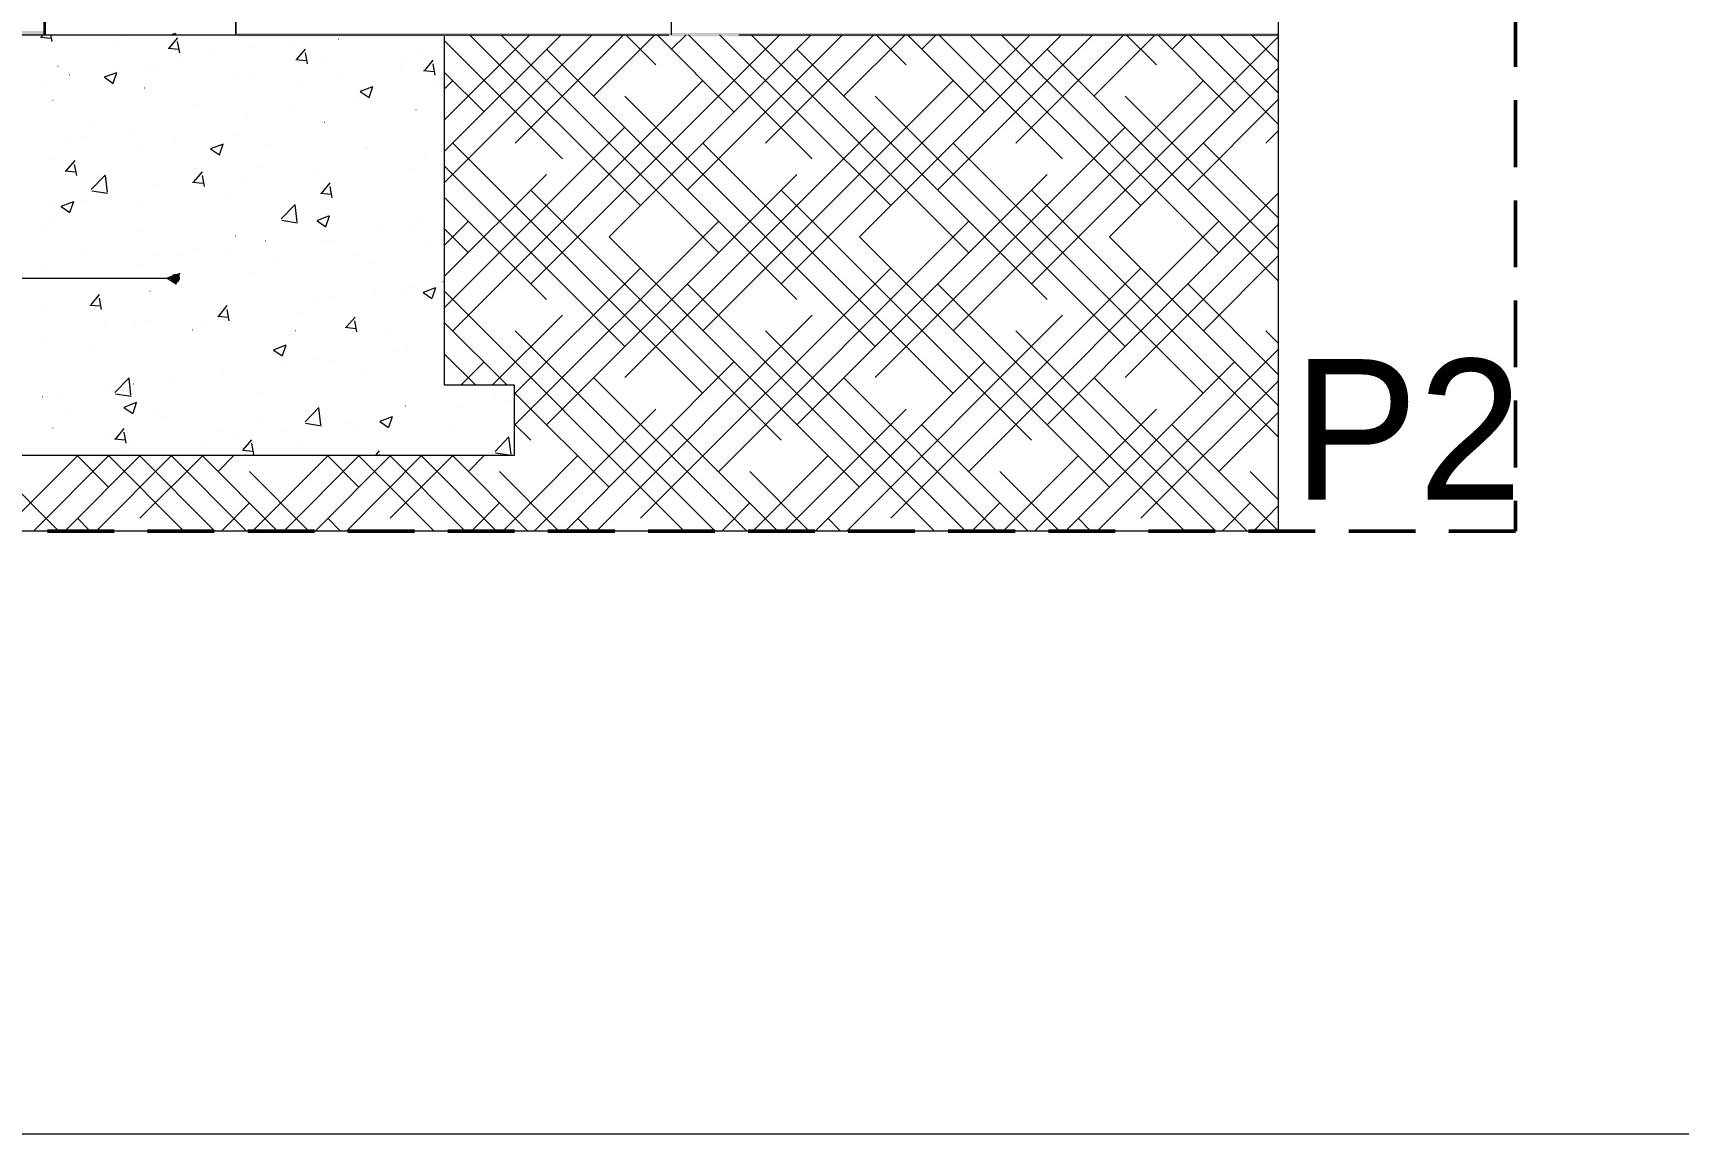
# Paper-space layout 'F02.1_POR CONST' of a CAD drawing. Extents: x -24.6 to 14.9, y -8.7 to 21.
# Drawn here: x -12.68 to -4.85, y -8.71 to -3.48 of the extents above; entities that cross this region are included whole.
import ezdxf
from ezdxf.xclip import XClip

# ---------------------------------------------------------------- set-up
doc = ezdxf.new("R2010")
doc.units = 0
doc.header["$MEASUREMENT"] = 0
doc.header["$XCLIPFRAME"] = 2
doc.linetypes.add('DASHED2', pattern=[9.525, 6.35, -3.175])
for name, color, linetype in [('.a construir', 1, 'Continuous'), ('Anotação - Geral', 7, 'Continuous'), ('para ar_90_muro', 7, 'Continuous')]:
    doc.layers.add(name, color=color, linetype=linetype)
doc.layers.add('.folha', color=7, linetype='Continuous', lineweight=9)
doc.styles.add('creativespace', font='GOTHIC.TTF')

# ---------------------------------------------------------------- blocks, each defined once
blk = doc.blocks.new('Viewport35')
at = {"layer": 'para ar_90_muro', "linetype": 'Continuous', "lineweight": 0}
for points in [[(8.18841, 5.83548), (8.18841, 5.83571), (8.17743, 5.83571), (8.17743, 5.81209), (8.17766, 5.81209), (8.17766, 5.83548)], [(8.20137, 5.83556), (8.20137, 5.83533), (8.27154, 5.83533), (8.27154, 5.83556)], [(8.19688, 5.81907), (8.1975, 5.81896), (8.19724, 5.81932)], [(8.19688, 5.81907), (8.19724, 5.81932), (8.19695, 5.81922)], [(8.19699, 5.81877), (8.19688, 5.81907), (8.19688, 5.81892)], [(8.1975, 5.81896), (8.19688, 5.81907), (8.19714, 5.81871)], [(8.19714, 5.81871), (8.19688, 5.81907), (8.19699, 5.81877)], [(8.19695, 5.81922), (8.19724, 5.81932), (8.19709, 5.81932)], [(8.1975, 5.81896), (8.19714, 5.81871), (8.19743, 5.81882)], [(8.19724, 5.81932), (8.1975, 5.81896), (8.19739, 5.81926)], [(8.19739, 5.81926), (8.1975, 5.81896), (8.1975, 5.81911)], [(8.19743, 5.81882), (8.19714, 5.81871), (8.19728, 5.81871)]]:
    blk.add_hatch(color=0, dxfattribs=at).paths.add_polyline_path(points)
at = {"layer": 'para ar_90_muro', "color": 0, "linetype": 'Continuous', "lineweight": 0}
for p, q in [((8.18833, 5.85704), (8.18833, 5.83545)), ((8.18833, 5.85704), (8.18833, 5.83545)), ((8.20128, 5.84841), (8.20128, 5.83545)), ((8.23062, 5.83914), (8.23062, 5.83545)), ((8.1969, 5.83545), (8.1972, 5.83556)), ((8.1972, 5.83545), (8.19722, 5.83554)), ((8.17762, 5.83545), (8.18841, 5.83545)), ((8.1881, 5.83528), (8.18882, 5.83522)), ((8.18818, 5.83531), (8.18829, 5.83545)), ((8.18841, 5.83545), (8.20137, 5.83545)), ((8.18888, 5.83499), (8.1888, 5.83545)), ((8.18909, 5.83503), (8.18909, 5.83503)), ((8.19318, 5.83467), (8.19318, 5.83467)), ((8.19358, 5.83548), (8.19358, 5.83548)), ((8.19671, 5.83454), (8.19743, 5.83448)), ((8.19678, 5.83454), (8.19737, 5.83524)), ((8.1975, 5.83423), (8.19735, 5.83499)), ((8.19957, 5.8344), (8.19957, 5.8344)), ((8.20137, 5.83545), (8.23045, 5.83545)), ((8.20253, 5.83459), (8.20254, 5.83459)), ((8.20518, 5.83476), (8.20518, 5.83476)), ((8.20539, 5.8338), (8.20596, 5.83448)), ((8.20818, 5.83516), (8.20819, 5.83516)), ((8.21356, 5.8344), (8.21356, 5.8344)), ((8.21534, 5.82972), (8.22108, 5.83545)), ((8.21534, 5.8276), (8.22319, 5.83545)), ((8.21534, 5.82548), (8.22529, 5.83545)), ((8.21534, 5.83503), (8.22328, 5.82709)), ((8.21703, 5.83545), (8.22855, 5.82394)), ((8.21913, 5.83545), (8.23382, 5.82076)), ((8.2201, 5.82815), (8.2274, 5.83545)), ((8.22116, 5.81867), (8.23795, 5.83545)), ((8.22222, 5.83448), (8.23909, 5.81761)), ((8.22537, 5.83131), (8.22952, 5.83545)), ((8.22643, 5.82182), (8.24006, 5.83545)), ((8.22757, 5.83545), (8.22958, 5.83342)), ((8.22967, 5.83545), (8.23485, 5.83025)), ((8.23064, 5.83448), (8.23162, 5.83545)), ((8.2317, 5.82498), (8.24216, 5.83545)), ((8.23179, 5.83545), (8.24013, 5.82709)), ((8.23388, 5.83545), (8.24542, 5.82394)), ((8.23517, 5.83545), (8.27154, 5.83545)), ((8.236, 5.83545), (8.25069, 5.82076)), ((8.23697, 5.82815), (8.24427, 5.83545)), ((8.23803, 5.81867), (8.25482, 5.83545)), ((8.23909, 5.83448), (8.25596, 5.81761)), ((8.24224, 5.83131), (8.24639, 5.83545)), ((8.2433, 5.82182), (8.25693, 5.83545)), ((8.24444, 5.83545), (8.24645, 5.83342)), ((8.24654, 5.83545), (8.25173, 5.83025)), ((8.24751, 5.83448), (8.24849, 5.83545)), ((8.24857, 5.82498), (8.25903, 5.83545)), ((8.24866, 5.83545), (8.257, 5.82709)), ((8.25075, 5.83545), (8.26227, 5.82394)), ((8.25287, 5.83545), (8.26754, 5.82076)), ((8.25384, 5.82815), (8.26114, 5.83545)), ((8.2549, 5.81867), (8.27154, 5.83531)), ((8.25596, 5.83448), (8.27154, 5.81887)), ((8.25911, 5.83131), (8.26324, 5.83545)), ((8.26129, 5.83545), (8.26332, 5.83342)), ((8.26341, 5.83545), (8.2686, 5.83025)), ((8.26438, 5.83448), (8.26536, 5.83545)), ((8.26553, 5.83545), (8.27154, 5.82942)), ((8.26762, 5.83545), (8.27154, 5.83153)), ((8.26974, 5.83545), (8.27154, 5.83365)), ((8.18928, 5.83332), (8.18929, 5.83332)), ((8.19553, 5.83338), (8.19553, 5.83338)), ((8.1976, 5.83376), (8.1976, 5.83376)), ((8.20531, 5.83378), (8.20603, 5.83372)), ((8.20611, 5.83349), (8.20596, 5.83423)), ((8.20598, 5.83412), (8.20599, 5.83412)), ((8.2074, 5.83355), (8.2074, 5.83355)), ((8.2124, 5.83385), (8.2124, 5.83385)), ((8.21401, 5.83304), (8.21458, 5.83374)), ((8.2147, 5.83272), (8.21458, 5.83349)), ((8.18852, 5.83219), (8.18852, 5.83219)), ((8.19004, 5.83277), (8.19005, 5.83277)), ((8.19242, 5.8326), (8.19326, 5.83291)), ((8.19242, 5.83258), (8.19301, 5.83217)), ((8.19301, 5.83219), (8.19326, 5.83291)), ((8.19305, 5.83317), (8.19305, 5.83317)), ((8.1957, 5.83306), (8.1957, 5.83306)), ((8.20118, 5.83266), (8.20118, 5.83266)), ((8.20211, 5.83279), (8.20211, 5.83279)), ((8.2085, 5.83251), (8.2085, 5.83251)), ((8.2124, 5.83315), (8.2124, 5.83315)), ((8.21392, 5.83304), (8.21464, 5.83298)), ((8.21492, 5.83224), (8.21492, 5.83224)), ((8.21534, 5.83291), (8.21801, 5.83025)), ((8.21534, 5.83181), (8.21589, 5.83236)), ((8.21589, 5.81549), (8.23276, 5.83236)), ((8.23276, 5.81549), (8.24963, 5.83236)), ((8.24963, 5.81549), (8.2665, 5.83236)), ((8.26017, 5.82182), (8.27154, 5.8332)), ((8.1951, 5.83188), (8.19511, 5.83188)), ((8.20541, 5.83196), (8.20541, 5.83196)), ((8.20965, 5.83162), (8.21026, 5.83122)), ((8.20967, 5.83164), (8.21051, 5.83196)), ((8.21026, 5.83122), (8.21051, 5.83196)), ((8.22749, 5.83131), (8.24436, 5.81443)), ((8.24436, 5.83131), (8.26123, 5.81443)), ((8.26123, 5.83131), (8.27154, 5.82099)), ((8.26544, 5.82498), (8.27154, 5.83108)), ((8.18894, 5.83103), (8.18895, 5.83103)), ((8.19841, 5.83075), (8.19841, 5.83075)), ((8.20203, 5.83001), (8.20203, 5.83001)), ((8.20503, 5.83042), (8.20503, 5.83042)), ((8.20956, 5.83101), (8.20956, 5.83101)), ((8.21341, 5.83039), (8.21342, 5.83039)), ((8.1914, 5.82955), (8.1914, 5.82955)), ((8.19445, 5.82902), (8.19445, 5.82902)), ((8.20725, 5.82955), (8.20726, 5.82955)), ((8.21534, 5.81706), (8.22749, 5.82921)), ((8.22749, 5.81234), (8.24436, 5.82921)), ((8.24436, 5.81234), (8.26123, 5.82921)), ((8.27071, 5.82815), (8.27154, 5.82898)), ((8.1899, 5.82843), (8.1899, 5.82843)), ((8.19079, 5.82857), (8.19079, 5.82857)), ((8.19496, 5.8279), (8.19496, 5.8279)), ((8.19718, 5.8283), (8.19718, 5.8283)), ((8.19957, 5.82775), (8.20016, 5.82735)), ((8.19959, 5.82777), (8.20044, 5.82809)), ((8.20018, 5.82735), (8.20042, 5.82809)), ((8.20103, 5.82866), (8.20103, 5.82866)), ((8.20359, 5.82802), (8.20359, 5.82802)), ((8.20998, 5.82775), (8.20999, 5.82775)), ((8.21001, 5.82775), (8.21001, 5.82775)), ((8.21589, 5.82815), (8.23276, 5.81128)), ((8.23276, 5.82815), (8.24963, 5.81128)), ((8.24963, 5.82815), (8.2665, 5.81128)), ((8.2665, 5.82815), (8.27154, 5.82311)), ((8.1888, 5.82705), (8.1888, 5.82705)), ((8.18983, 5.82627), (8.19043, 5.82697)), ((8.19055, 5.82597), (8.1904, 5.82671)), ((8.21398, 5.82728), (8.21399, 5.82728)), ((8.18977, 5.82627), (8.19049, 5.8262)), ((8.19153, 5.82502), (8.19246, 5.82599)), ((8.19261, 5.82483), (8.19248, 5.82597)), ((8.19836, 5.82551), (8.19908, 5.82544)), ((8.19845, 5.82553), (8.19902, 5.8262)), ((8.19917, 5.82521), (8.19902, 5.82595)), ((8.20188, 5.82567), (8.20188, 5.82567)), ((8.20298, 5.82654), (8.20298, 5.82654)), ((8.20641, 5.82629), (8.20641, 5.82629)), ((8.20711, 5.82557), (8.20711, 5.82557)), ((8.21326, 5.82642), (8.21327, 5.82642)), ((8.21534, 5.82658), (8.22749, 5.81443)), ((8.21534, 5.81918), (8.22222, 5.82603)), ((8.22222, 5.80916), (8.23909, 5.82603)), ((8.23909, 5.80916), (8.25596, 5.82603)), ((8.19157, 5.82493), (8.19263, 5.82476)), ((8.19599, 5.82536), (8.196, 5.82536)), ((8.19887, 5.82529), (8.19887, 5.82529)), ((8.20088, 5.82466), (8.20088, 5.82466)), ((8.20698, 5.82476), (8.2077, 5.8247)), ((8.20706, 5.82476), (8.20763, 5.82546)), ((8.20776, 5.82445), (8.20763, 5.82521)), ((8.21534, 5.82447), (8.22222, 5.81761)), ((8.22116, 5.82498), (8.23803, 5.80813)), ((8.23803, 5.82498), (8.2549, 5.80813)), ((8.2549, 5.82498), (8.27169, 5.80819)), ((8.25596, 5.80916), (8.27154, 5.82477)), ((8.18899, 5.82415), (8.18899, 5.82415)), ((8.18949, 5.8239), (8.19034, 5.82421)), ((8.18949, 5.82388), (8.19009, 5.82347)), ((8.19009, 5.82349), (8.19034, 5.82421)), ((8.19129, 5.8243), (8.1913, 5.8243)), ((8.19481, 5.8239), (8.19481, 5.8239)), ((8.20433, 5.82303), (8.20528, 5.824)), ((8.20541, 5.82284), (8.20528, 5.82398)), ((8.18844, 5.82244), (8.18844, 5.82244)), ((8.18865, 5.82305), (8.18865, 5.82305)), ((8.20437, 5.82294), (8.20543, 5.82277)), ((8.20675, 5.82292), (8.20759, 5.82326)), ((8.20675, 5.8229), (8.20734, 5.8225)), ((8.20734, 5.82252), (8.20759, 5.82324)), ((8.21083, 5.82254), (8.21083, 5.82254)), ((8.21314, 5.82241), (8.21314, 5.82241)), ((8.21384, 5.82294), (8.21384, 5.82294)), ((8.21534, 5.82127), (8.21695, 5.82288)), ((8.21534, 5.82237), (8.21695, 5.82076)), ((8.22006, 5.80914), (8.23382, 5.82288)), ((8.23382, 5.80601), (8.25069, 5.82288)), ((8.25069, 5.80601), (8.26754, 5.82288)), ((8.26123, 5.81234), (8.27154, 5.82265)), ((8.19485, 5.82216), (8.19485, 5.82216)), ((8.20126, 5.82189), (8.20127, 5.82189)), ((8.20325, 5.82155), (8.20326, 5.82155)), ((8.20696, 5.82157), (8.20696, 5.82157)), ((8.20766, 5.82161), (8.20766, 5.82161)), ((8.21407, 5.82136), (8.21407, 5.82136)), ((8.22643, 5.82182), (8.2433, 5.80495)), ((8.2433, 5.82182), (8.26017, 5.80495)), ((8.26017, 5.82182), (8.27154, 5.81045)), ((8.19098, 5.82083), (8.19098, 5.82083)), ((8.1957, 5.82055), (8.1957, 5.82055)), ((8.19739, 5.82055), (8.19739, 5.82055)), ((8.1987, 5.82095), (8.1987, 5.82095)), ((8.20073, 5.82066), (8.20074, 5.82066)), ((8.20378, 5.82028), (8.20378, 5.82028)), ((8.2095, 5.82059), (8.2095, 5.82059)), ((8.2102, 5.82), (8.2102, 5.82)), ((8.2665, 5.81549), (8.27154, 5.82054)), ((8.19718, 5.81901), (8.10468, 5.81901)), ((8.18812, 5.81956), (8.18812, 5.81956)), ((8.1885, 5.81905), (8.1885, 5.81905)), ((8.19468, 5.8199), (8.19468, 5.8199)), ((8.19665, 5.81905), (8.19724, 5.81865)), ((8.19667, 5.81907), (8.19752, 5.81939)), ((8.19726, 5.81865), (8.1975, 5.81939)), ((8.20249, 5.81939), (8.20249, 5.81939)), ((8.22006, 5.81124), (8.22855, 5.81971)), ((8.22855, 5.80286), (8.24542, 5.81971)), ((8.24542, 5.80286), (8.26227, 5.81971)), ((8.19151, 5.81725), (8.19208, 5.81793)), ((8.19548, 5.81818), (8.19549, 5.81818)), ((8.20768, 5.81782), (8.20768, 5.81782)), ((8.21068, 5.8182), (8.21068, 5.8182)), ((8.21238, 5.81795), (8.21238, 5.81795)), ((8.21299, 5.81841), (8.21299, 5.81841)), ((8.2139, 5.81808), (8.21449, 5.81767)), ((8.21392, 5.8181), (8.21475, 5.81841)), ((8.21451, 5.81769), (8.21475, 5.81841)), ((8.21523, 5.81882), (8.21524, 5.81882)), ((8.21534, 5.81816), (8.23148, 5.80202)), ((8.2317, 5.81867), (8.24835, 5.80202)), ((8.24857, 5.81867), (8.26522, 5.80202)), ((8.26544, 5.81867), (8.27154, 5.81256)), ((8.1885, 5.817), (8.1885, 5.817)), ((8.19142, 5.81723), (8.19214, 5.81717)), ((8.19222, 5.81693), (8.19208, 5.81769)), ((8.2001, 5.81681), (8.2001, 5.81681)), ((8.20012, 5.81649), (8.20069, 5.81719)), ((8.20059, 5.81668), (8.20059, 5.81668)), ((8.20082, 5.81617), (8.20069, 5.81693)), ((8.20537, 5.81676), (8.20537, 5.81676)), ((8.20683, 5.81757), (8.20683, 5.81757)), ((8.19246, 5.81606), (8.19246, 5.81606)), ((8.19254, 5.81583), (8.19254, 5.81583)), ((8.19453, 5.8159), (8.19453, 5.8159)), ((8.19555, 5.81621), (8.19555, 5.81621)), ((8.19836, 5.81556), (8.19837, 5.81556)), ((8.19887, 5.81579), (8.19887, 5.81579)), ((8.20004, 5.81649), (8.20076, 5.81642)), ((8.20865, 5.81573), (8.20937, 5.81566)), ((8.20871, 5.81575), (8.20931, 5.81642)), ((8.20943, 5.81543), (8.20929, 5.81617)), ((8.21534, 5.81604), (8.21957, 5.81183)), ((8.21854, 5.81183), (8.22328, 5.81655)), ((8.22561, 5.80202), (8.24013, 5.81655)), ((8.24247, 5.80202), (8.257, 5.81655)), ((8.18837, 5.81505), (8.18837, 5.81505)), ((8.20382, 5.81422), (8.20467, 5.81456)), ((8.20442, 5.81382), (8.20467, 5.81454)), ((8.20528, 5.81551), (8.20529, 5.81551)), ((8.21168, 5.81524), (8.21168, 5.81524)), ((8.21284, 5.81441), (8.21284, 5.81441)), ((8.2201, 5.81549), (8.23357, 5.80202)), ((8.23697, 5.81549), (8.25044, 5.80202)), ((8.25384, 5.81549), (8.26731, 5.80202)), ((8.27071, 5.81549), (8.27154, 5.81466)), ((8.19138, 5.81435), (8.19138, 5.81435)), ((8.20382, 5.8142), (8.20442, 5.8138)), ((8.20668, 5.81357), (8.20668, 5.81357)), ((8.20753, 5.81348), (8.20753, 5.81348)), ((8.21208, 5.81407), (8.21208, 5.81407)), ((8.21534, 5.81393), (8.21746, 5.81183)), ((8.21644, 5.81183), (8.21801, 5.8134)), ((8.22349, 5.80202), (8.23485, 5.8134)), ((8.24035, 5.80202), (8.25173, 5.8134)), ((8.25722, 5.80202), (8.2686, 5.8134)), ((8.25934, 5.80202), (8.27154, 5.81423)), ((8.19311, 5.81134), (8.19407, 5.81232)), ((8.19419, 5.81115), (8.19407, 5.8123)), ((8.20044, 5.81268), (8.20044, 5.81268)), ((8.20452, 5.81308), (8.20453, 5.81308)), ((8.20994, 5.81255), (8.20994, 5.81255)), ((8.22537, 5.81234), (8.23569, 5.80202)), ((8.24224, 5.81234), (8.25256, 5.80202)), ((8.25911, 5.81234), (8.26943, 5.80202)), ((8.18939, 5.81109), (8.18939, 5.81109)), ((8.19239, 5.81149), (8.1924, 5.81149)), ((8.19316, 5.81124), (8.19421, 5.81109)), ((8.19438, 5.81192), (8.19439, 5.81192)), ((8.19695, 5.81209), (8.19695, 5.81209)), ((8.20296, 5.81137), (8.20296, 5.81137)), ((8.21534, 5.81183), (8.21534, 5.81183)), ((8.21875, 5.8112), (8.21875, 5.8112)), ((8.22006, 5.81132), (8.22643, 5.80495)), ((8.26227, 5.80286), (8.27154, 5.81211)), ((8.18822, 5.81107), (8.18823, 5.81107)), ((8.19373, 5.81033), (8.19432, 5.80993)), ((8.19375, 5.81035), (8.1946, 5.81069)), ((8.19434, 5.80995), (8.19457, 5.81067)), ((8.19595, 5.81016), (8.19595, 5.81016)), ((8.20594, 5.80935), (8.20687, 5.81033)), ((8.207, 5.80916), (8.20687, 5.81031)), ((8.21269, 5.81043), (8.2127, 5.81043)), ((8.21648, 5.81033), (8.21648, 5.81033)), ((8.21949, 5.81073), (8.21949, 5.81073)), ((8.2214, 5.80202), (8.22958, 5.81022)), ((8.23826, 5.80202), (8.24645, 5.81022)), ((8.25513, 5.80202), (8.26332, 5.81022)), ((8.26754, 5.80601), (8.27154, 5.81)), ((8.18894, 5.80895), (8.18895, 5.80895)), ((8.19013, 5.80993), (8.19013, 5.80993)), ((8.19318, 5.80821), (8.19375, 5.80891)), ((8.19652, 5.80965), (8.19652, 5.80965)), ((8.20294, 5.8094), (8.20294, 5.8094)), ((8.20596, 5.80927), (8.20704, 5.8091)), ((8.20653, 5.80959), (8.20654, 5.80959)), ((8.2089, 5.80933), (8.20891, 5.80933)), ((8.20935, 5.80912), (8.20935, 5.80912)), ((8.21098, 5.80938), (8.21157, 5.80897)), ((8.211, 5.8094), (8.21183, 5.80971)), ((8.21159, 5.80899), (8.21183, 5.80971)), ((8.22006, 5.80921), (8.22116, 5.80813)), ((8.23064, 5.80916), (8.23779, 5.80202)), ((8.24751, 5.80916), (8.25466, 5.80202)), ((8.26438, 5.80916), (8.27154, 5.80202)), ((8.19265, 5.80832), (8.19265, 5.80832)), ((8.19309, 5.80821), (8.19381, 5.80815)), ((8.19388, 5.80792), (8.19375, 5.80866)), ((8.19424, 5.80792), (8.19424, 5.80792)), ((8.19906, 5.80804), (8.19906, 5.80804)), ((8.20029, 5.80868), (8.20029, 5.80868)), ((8.20137, 5.80834), (8.20137, 5.80834)), ((8.20177, 5.80747), (8.20236, 5.80815)), ((8.20249, 5.80715), (8.20234, 5.80792)), ((8.20437, 5.80874), (8.20438, 5.80874)), ((8.20548, 5.80777), (8.20548, 5.80777)), ((8.21576, 5.80885), (8.21576, 5.80885)), ((8.21875, 5.80736), (8.21968, 5.80834)), ((8.21983, 5.80717), (8.21968, 5.80832)), ((8.18555, 5.80202), (8.1906, 5.80707)), ((8.18765, 5.80202), (8.19273, 5.80711)), ((8.18976, 5.80202), (8.19485, 5.80711)), ((8.19055, 5.80711), (8.19269, 5.80495)), ((8.19187, 5.80202), (8.19695, 5.80711)), ((8.19267, 5.80711), (8.19774, 5.80202)), ((8.19379, 5.80734), (8.19379, 5.80734)), ((8.19476, 5.80711), (8.19984, 5.80202)), ((8.19481, 5.80286), (8.19906, 5.80711)), ((8.19688, 5.80711), (8.20196, 5.80202)), ((8.19898, 5.80711), (8.20406, 5.80202)), ((8.20008, 5.80601), (8.20116, 5.80711)), ((8.20171, 5.80745), (8.20243, 5.80739)), ((8.20242, 5.80202), (8.20747, 5.80707)), ((8.20452, 5.80202), (8.2096, 5.80711)), ((8.20663, 5.80202), (8.21172, 5.80711)), ((8.20742, 5.80711), (8.20956, 5.80495)), ((8.20874, 5.80202), (8.21382, 5.80711)), ((8.20952, 5.80711), (8.21461, 5.80202)), ((8.2107, 5.80711), (8.21096, 5.80741)), ((8.21096, 5.80711), (8.21096, 5.80715)), ((8.21163, 5.80711), (8.21671, 5.80202)), ((8.21168, 5.80286), (8.21593, 5.80711)), ((8.21187, 5.80751), (8.21187, 5.80751)), ((8.21375, 5.80711), (8.21883, 5.80202)), ((8.21585, 5.80711), (8.22093, 5.80202)), ((8.21695, 5.80601), (8.21803, 5.80711)), ((8.21828, 5.80724), (8.21828, 5.80724)), ((8.2186, 5.8072), (8.2186, 5.8072)), ((8.21877, 5.80728), (8.21985, 5.80711)), ((8.21928, 5.80202), (8.22431, 5.80707)), ((8.23615, 5.80202), (8.24118, 5.80707)), ((8.25302, 5.80202), (8.25805, 5.80707)), ((8.18532, 5.80601), (8.18931, 5.80202)), ((8.20219, 5.80601), (8.20618, 5.80202)), ((8.21904, 5.80601), (8.22303, 5.80202)), ((8.23591, 5.80601), (8.2399, 5.80202)), ((8.25278, 5.80601), (8.25677, 5.80202)), ((8.26965, 5.80601), (8.27154, 5.80412)), ((8.20032, 5.80202), (8.20219, 5.80389)), ((8.21717, 5.80202), (8.21904, 5.80389)), ((8.23404, 5.80202), (8.23591, 5.80389)), ((8.25091, 5.80202), (8.25278, 5.80389)), ((8.26778, 5.80202), (8.26965, 5.80389)), ((8.26988, 5.80202), (8.27154, 5.80369)), ((8.1906, 5.80286), (8.19143, 5.80202)), ((8.20747, 5.80286), (8.2083, 5.80202)), ((8.22431, 5.80286), (8.22515, 5.80202)), ((8.24118, 5.80286), (8.24202, 5.80202)), ((8.25805, 5.80286), (8.25889, 5.80202))]:
    blk.add_line(p, q, dxfattribs=at)
for points in [[(8.18841, 5.83545), (8.18841, 5.85692), (8.18841, 5.83545)], [(8.18833, 5.83545), (8.20128, 5.83545), (8.20128, 5.84489), (8.20128, 5.83545), (8.20128, 5.85436)], [(8.20128, 5.83545), (8.20128, 5.84566), (8.27154, 5.84566)], [(8.17754, 5.83545), (8.17754, 5.81183), (8.17281, 5.81183), (8.17281, 5.80711), (8.22006, 5.80711), (8.22006, 5.81183), (8.21534, 5.81183), (8.21534, 5.83533)]]:
    blk.add_lwpolyline(points, dxfattribs=at)

psp = doc.layouts.new('F02.1_POR CONST')

# ---------------------------------------------------------------- linework, layer by layer
at = {"layer": '.a construir', "color": 30, "linetype": 'DASHED2', "lineweight": 50, "ltscale": 0.05}
psp.add_lwpolyline([(-20.4148, 3.8244), (-5.621, 3.8244), (-5.621, -5.8453), (-20.4148, -5.8453)], close=True, dxfattribs=at)
at = {"layer": '.folha'}
psp.add_line((14.9027, -8.7136), (-24.5973, -8.7136), dxfattribs=at)

# ---------------------------------------------------------------- texts
at = {"layer": '.a construir', "color": 30, "ltscale": 0.003, "style": 'creativespace'}
psp.add_text('P2', height=0.66779, dxfattribs=at).set_placement((-6.6801, -5.6949))

# ---------------------------------------------------------------- next in the draw order: block references
at = {"layer": 'Anotação - Geral', "color": 7, "linetype": 'Continuous', "lineweight": 0}
ref = psp.add_blockref('Viewport35', (-590.6231, -415.3978), dxfattribs=dict(at, xscale=70.5882352941385, yscale=70.5882352941385, zscale=70.5882352941385))
XClip(ref).set_block_clipping_path([(8.0952170354, 5.8020231471), (8.2715440354, 5.9389805475)])

doc.saveas('drawing.dxf')
